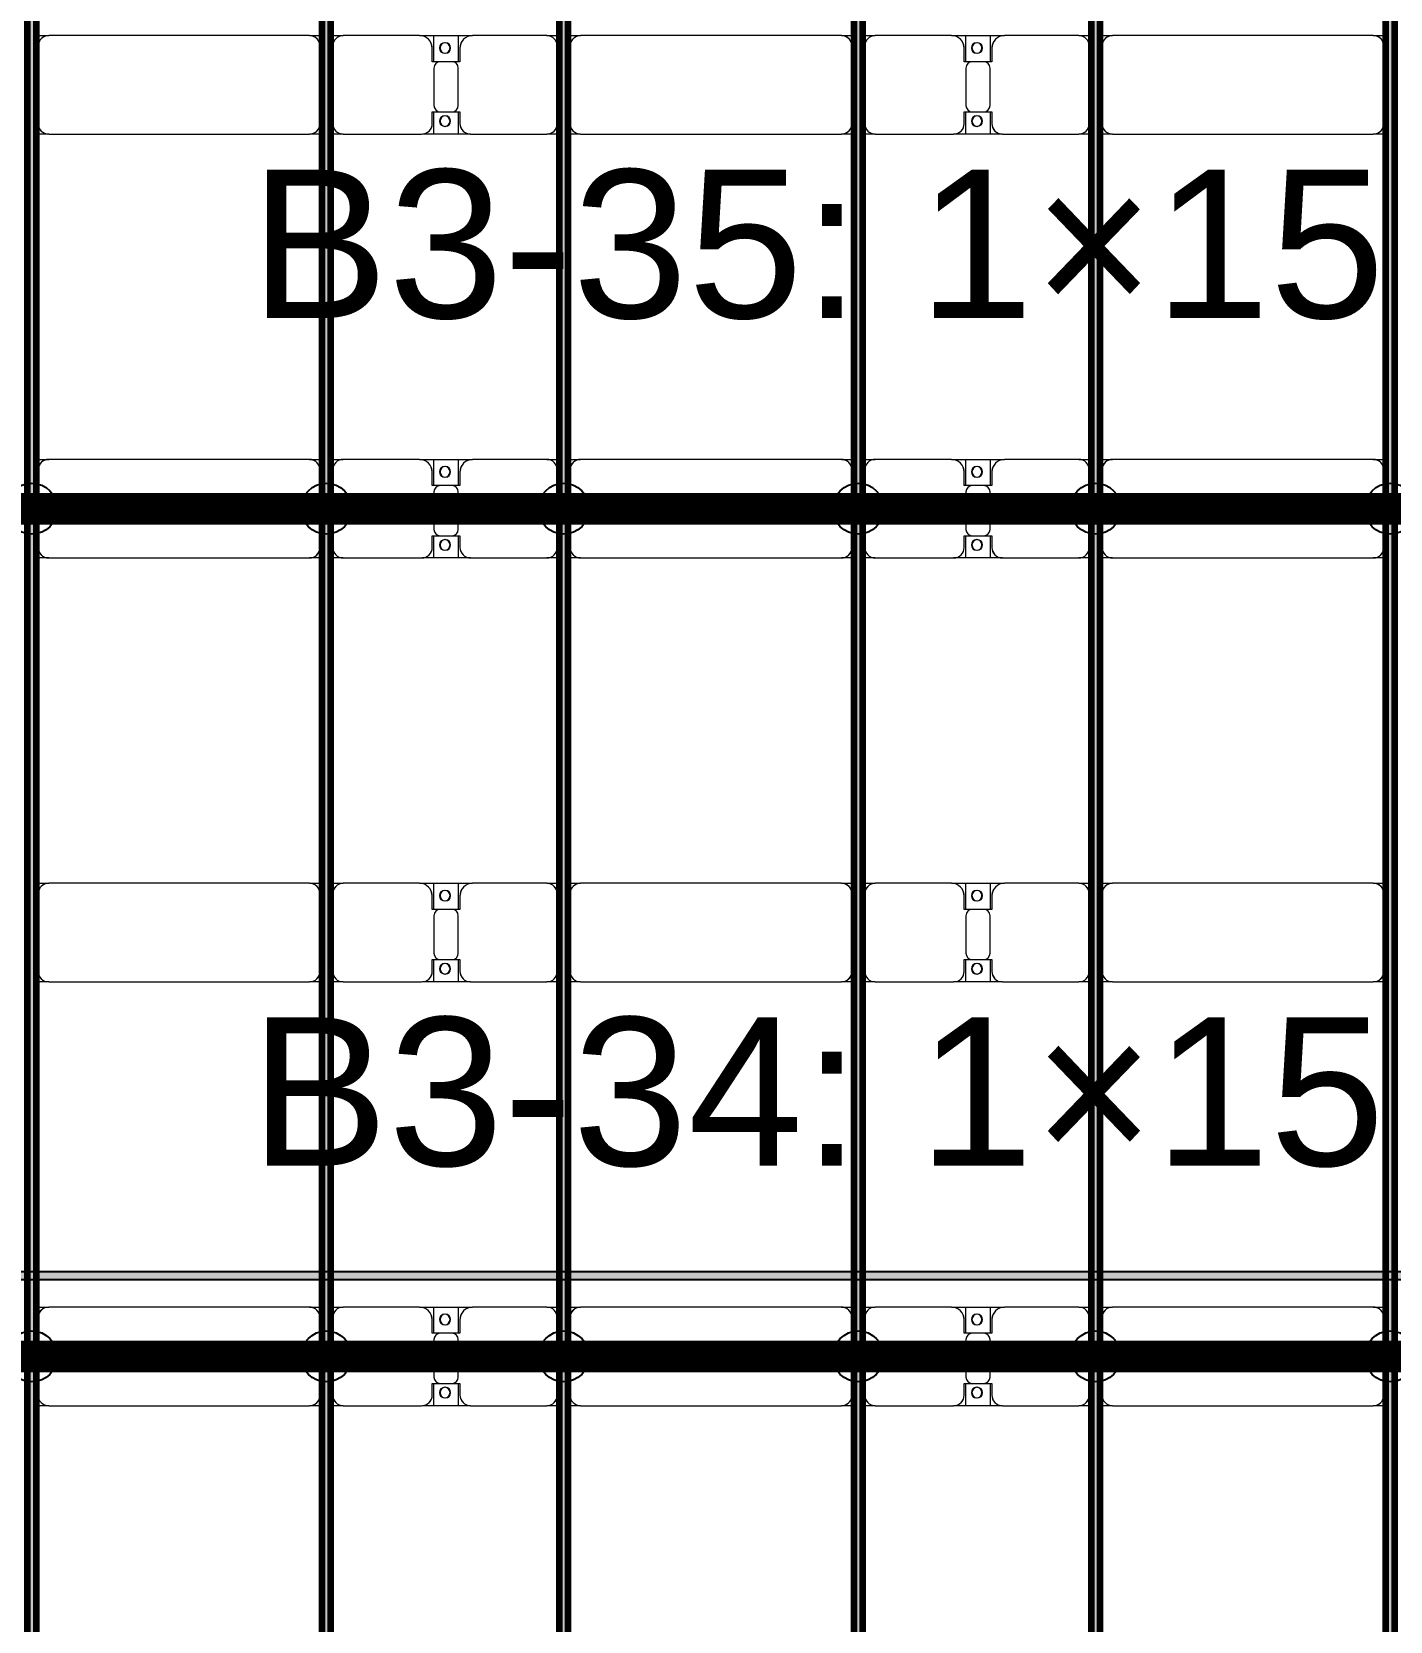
# Model space of a CAD drawing. Header units: millimetres. Extents: x 312848 to 517332, y -142134 to -35114.
# Drawn here: x 387895 to 394305, y -78578 to -71078 of the extents above; entities that cross this region are included whole.
import ezdxf

# ---------------------------------------------------------------- set-up
doc = ezdxf.new("R2010")
doc.units = ezdxf.units.MM
doc.layers.add('A-GENM', color=13, linetype='Continuous', lineweight=9)
doc.layers.add('S-BEAM', color=12, linetype='Continuous', lineweight=9)
doc.layers.add('GC-GHI CHU', color=2, linetype='Continuous')
doc.layers.add('GC-HOP 40x60 GIA CUONG', color=1, linetype='Continuous')
doc.styles.add('GC_VN', font='arial.ttf')

# ---------------------------------------------------------------- blocks, each defined once
blk = doc.blocks.new('Dai phao do pin - DẢI PHAO ĐỠ PIN-67477-KHUNG KẾT CẤU BÈ PIN 3')
at = {"layer": 'A-GENM', "color": 7}
for p, q in [((59560, 241.6), (59619.7, 241.6)), ((60850.3, 241.6), (59619.7, 241.6)), ((60850.3, 241.6), (60910, 241.6)), ((60950, 241.6), (61009.7, 241.6)), ((61369.7, 241.6), (61009.7, 241.6)), ((61369.7, 241.6), (61552.2, 241.6)), ((61437.8, 241.6), (61620.3, 241.6)), ((61437.8, 118.2), (61437.8, 241.6)), ((61552.2, 241.6), (61552.2, 118.2)), ((61970.3, 241.6), (61620.3, 241.6)), ((61970.3, 241.6), (62030, 241.6)), ((62070, 241.6), (62129.7, 241.6)), ((63360.3, 241.6), (62129.7, 241.6)), ((63360.3, 241.6), (63420, 241.6)), ((63460, 241.6), (63519.7, 241.6)), ((63879.7, 241.6), (63519.7, 241.6)), ((63879.7, 241.6), (64062.2, 241.6)), ((63947.8, 241.6), (64130.3, 241.6)), ((63947.8, 118.2), (63947.8, 241.6)), ((64062.2, 241.6), (64062.2, 118.2)), ((64480.3, 241.6), (64130.3, 241.6)), ((64480.3, 241.6), (64540, 241.6)), ((64580, 241.6), (64639.7, 241.6)), ((65870.3, 241.6), (64639.7, 241.6)), ((65870.3, 241.6), (65930, 241.6)), ((59569.7, 191.6), (59569.7, -173.4)), ((60900.3, -173.4), (60900.3, 191.6)), ((60959.7, 191.6), (60959.7, -173.4)), ((61429.7, 118.2), (61429.7, 181.6)), ((61560.3, 181.6), (61560.3, 118.2)), ((62020.3, -173.4), (62020.3, 191.6)), ((62079.7, 191.6), (62079.7, -173.4)), ((63410.3, -173.4), (63410.3, 191.6)), ((63469.7, 191.6), (63469.7, -173.4)), ((63939.7, 118.2), (63939.7, 181.6)), ((64070.3, 181.6), (64070.3, 118.2)), ((64530.3, -173.4), (64530.3, 191.6)), ((64589.7, 191.6), (64589.7, -173.4)), ((65920.3, -173.4), (65920.3, 191.6)), ((61522.2, 118.2), (61429.7, 118.2)), ((61437.8, 88.2), (61437.8, -88.2)), ((61560.3, 118.2), (61467.8, 118.2)), ((61552.2, -88.2), (61552.2, 88.2)), ((64032.2, 118.2), (63939.7, 118.2)), ((63947.8, 88.2), (63947.8, -88.2)), ((64070.3, 118.2), (63977.8, 118.2)), ((64062.2, -88.2), (64062.2, 88.2)), ((61429.7, -173.4), (61429.7, -118.2)), ((61429.7, -118.2), (61522.2, -118.2)), ((61437.8, -223.4), (61437.8, -118.2)), ((61467.8, -118.2), (61560.3, -118.2)), ((61552.2, -118.2), (61552.2, -223.4)), ((61560.3, -118.2), (61560.3, -173.4)), ((63939.7, -173.4), (63939.7, -118.2)), ((63939.7, -118.2), (64032.2, -118.2)), ((63947.8, -223.4), (63947.8, -118.2)), ((63977.8, -118.2), (64070.3, -118.2)), ((64062.2, -118.2), (64062.2, -223.4)), ((64070.3, -118.2), (64070.3, -173.4)), ((59619.7, -223.4), (59560, -223.4)), ((59619.7, -223.4), (60850.3, -223.4)), ((60910, -223.4), (60850.3, -223.4)), ((61009.7, -223.4), (60950, -223.4)), ((61009.7, -223.4), (61379.7, -223.4)), ((61552.2, -223.4), (61384.2, -223.4)), ((61610.3, -223.4), (61437.8, -223.4)), ((61610.3, -223.4), (61970.3, -223.4)), ((62030, -223.4), (61970.3, -223.4)), ((62129.7, -223.4), (62070, -223.4)), ((62129.7, -223.4), (63360.3, -223.4)), ((63420, -223.4), (63360.3, -223.4)), ((63519.7, -223.4), (63460, -223.4)), ((63519.7, -223.4), (63889.7, -223.4)), ((64062.2, -223.4), (63889.7, -223.4)), ((64120.3, -223.4), (63947.8, -223.4)), ((64120.3, -223.4), (64480.3, -223.4)), ((64540, -223.4), (64480.3, -223.4)), ((64639.7, -223.4), (64580, -223.4)), ((64639.7, -223.4), (65870.3, -223.4)), ((65930, -223.4), (65870.3, -223.4))]:
    blk.add_line(p, q, dxfattribs=at)
for centre, radius, start, end in [((59619.7, 191.6), 50, 90, 180), ((59619.7, 191.6), 50, 105, 180), ((60850.3, 191.6), 50, 0, 90), ((60850.3, 191.6), 50, 15, 90), ((61009.7, 191.6), 50, 90, 180), ((61009.7, 191.6), 50, 135, 180), ((61369.7, 181.6), 60, 0, 90), ((61620.3, 181.6), 60, 90, 180), ((61970.3, 191.6), 50, 360, 90), ((61970.3, 191.6), 50, 360, 45), ((62129.7, 191.6), 50, 90, 180), ((62129.7, 191.6), 50, 105, 180), ((63360.3, 191.6), 50, 360, 90), ((63360.3, 191.6), 50, 15, 90), ((63519.7, 191.6), 50, 90, 180), ((63519.7, 191.6), 50, 135, 180), ((63879.7, 181.6), 60, 0, 90), ((64130.3, 181.6), 60, 90, 180), ((64480.3, 191.6), 50, 0, 90), ((64480.3, 191.6), 50, 0, 45), ((64639.7, 191.6), 50, 90, 180), ((64639.7, 191.6), 50, 105, 180), ((65870.3, 191.6), 50, 0, 90), ((65870.3, 191.6), 50, 15, 90), ((61369.7, 181.6), 60, 0, 30), ((61488.6, 183.2), 25, 0, 180), ((61488.6, 183.2), 25, 180, 360), ((61491.4, 183.2), 25, 360, 180), ((61491.4, 183.2), 25, 180, 0), ((61620.3, 181.6), 60, 150, 180), ((63879.7, 181.6), 60, 0, 30), ((63998.6, 183.2), 25, 0, 180), ((63998.6, 183.2), 25, 180, 360), ((64001.4, 183.2), 25, 0, 180), ((64001.4, 183.2), 25, 180, 0), ((64130.3, 181.6), 60, 150, 180), ((61467.8, 88.2), 30, 90, 180), ((61522.2, 88.2), 30, 360, 90), ((63977.8, 88.2), 30, 90, 180), ((64032.2, 88.2), 30, 360, 90), ((61467.8, -88.2), 30, 180, 270), ((61488.6, -161.8), 25, 0, 180), ((61491.4, -161.8), 25, 360, 180), ((61522.2, -88.2), 30, 270, 0), ((63977.8, -88.2), 30, 180, 270), ((63998.6, -161.8), 25, 360, 180), ((64001.4, -161.8), 25, 0, 180), ((64032.2, -88.2), 30, 270, 0), ((59619.7, -173.4), 50, 180, 270), ((59619.7, -173.4), 50, 180, 270), ((60850.3, -173.4), 50, 270, 0), ((60850.3, -173.4), 50, 285, 0), ((61009.7, -173.4), 50, 180, 270), ((61009.7, -173.4), 50, 180, 225), ((61379.7, -173.4), 50, 270, 0), ((61379.7, -173.4), 50, 315, 0), ((61488.6, -161.8), 25, 180, 360), ((61491.4, -161.8), 25, 180, 360), ((61610.3, -173.4), 50, 180, 270), ((61610.3, -173.4), 50, 180, 225), ((61970.3, -173.4), 50, 270, 0), ((61970.3, -173.4), 50, 315, 0), ((62129.7, -173.4), 50, 180, 270), ((62129.7, -173.4), 50, 180, 270), ((63360.3, -173.4), 50, 270, 0), ((63360.3, -173.4), 50, 285, 0), ((63519.7, -173.4), 50, 180, 270), ((63519.7, -173.4), 50, 180, 225), ((63889.7, -173.4), 50, 270, 0), ((63889.7, -173.4), 50, 315, 0), ((63998.6, -161.8), 25, 180, 360), ((64001.4, -161.8), 25, 180, 0), ((64120.3, -173.4), 50, 180, 270), ((64120.3, -173.4), 50, 180, 225), ((64480.3, -173.4), 50, 270, 0), ((64480.3, -173.4), 50, 315, 0), ((64639.7, -173.4), 50, 180, 270), ((64639.7, -173.4), 50, 180, 270), ((65870.3, -173.4), 50, 270, 360), ((65870.3, -173.4), 50, 285, 360)]:
    blk.add_arc(centre, radius, start, end, dxfattribs=at)
blk = doc.blocks.new('Dai phao do pin - DẢI PHAO ĐỠ PIN-V1-KHUNG KẾT CẤU BÈ PIN 3')
at = {"layer": 'A-GENM', "color": 7}
for p, q in [((59560, 241.6), (59619.7, 241.6)), ((60850.3, 241.6), (59619.7, 241.6)), ((60850.3, 241.6), (60907.6, 241.6)), ((60950, 241.6), (61009.7, 241.6)), ((61369.7, 241.6), (61009.7, 241.6)), ((61369.7, 241.6), (61552.2, 241.6)), ((61437.8, 241.6), (61620.3, 241.6)), ((61437.8, 118.2), (61437.8, 241.6)), ((61552.2, 241.6), (61552.2, 118.2)), ((61970.3, 241.6), (61620.3, 241.6)), ((61970.3, 241.6), (62030, 241.6)), ((62070, 241.6), (62129.7, 241.6)), ((63360.3, 241.6), (62129.7, 241.6)), ((63360.3, 241.6), (63420, 241.6)), ((63460, 241.6), (63519.7, 241.6)), ((63879.7, 241.6), (63519.7, 241.6)), ((63879.7, 241.6), (64062.2, 241.6)), ((63947.8, 241.6), (64130.3, 241.6)), ((63947.8, 118.2), (63947.8, 241.6)), ((64062.2, 241.6), (64062.2, 118.2)), ((64480.3, 241.6), (64130.3, 241.6)), ((64480.3, 241.6), (64540, 241.6)), ((64580, 241.6), (64639.7, 241.6)), ((65870.3, 241.6), (64639.7, 241.6)), ((65870.3, 241.6), (65930, 241.6)), ((59569.7, 191.6), (59569.7, -173.4)), ((60900.3, -173.4), (60900.3, 191.6)), ((60959.7, 191.6), (60959.7, -173.4)), ((61429.7, 118.2), (61429.7, 181.6)), ((61560.3, 181.6), (61560.3, 118.2)), ((62020.3, -173.4), (62020.3, 191.6)), ((62079.7, 191.6), (62079.7, -173.4)), ((63410.3, -173.4), (63410.3, 191.6)), ((63469.7, 191.6), (63469.7, -173.4)), ((63939.7, 118.2), (63939.7, 181.6)), ((64070.3, 181.6), (64070.3, 118.2)), ((64530.3, -173.4), (64530.3, 191.6)), ((64589.7, 191.6), (64589.7, -173.4)), ((65920.3, -173.4), (65920.3, 191.6)), ((61522.2, 118.2), (61429.7, 118.2)), ((61437.8, 88.2), (61437.8, -88.2)), ((61560.3, 118.2), (61467.8, 118.2)), ((61552.2, -88.2), (61552.2, 88.2)), ((64032.2, 118.2), (63939.7, 118.2)), ((63947.8, 88.2), (63947.8, -88.2)), ((64070.3, 118.2), (63977.8, 118.2)), ((64062.2, -88.2), (64062.2, 88.2)), ((61429.7, -173.4), (61429.7, -118.2)), ((61429.7, -118.2), (61522.2, -118.2)), ((61437.8, -223.4), (61437.8, -118.2)), ((61467.8, -118.2), (61560.3, -118.2)), ((61552.2, -118.2), (61552.2, -223.4)), ((61560.3, -118.2), (61560.3, -173.4)), ((63939.7, -173.4), (63939.7, -118.2)), ((63939.7, -118.2), (64032.2, -118.2)), ((63947.8, -223.4), (63947.8, -118.2)), ((63977.8, -118.2), (64070.3, -118.2)), ((64062.2, -118.2), (64062.2, -223.4)), ((64070.3, -118.2), (64070.3, -173.4)), ((59619.7, -223.4), (59560, -223.4)), ((59619.7, -223.4), (60850.3, -223.4)), ((60907.6, -223.4), (60850.3, -223.4)), ((61009.7, -223.4), (60950, -223.4)), ((61009.7, -223.4), (61379.7, -223.4)), ((61552.2, -223.4), (61384.2, -223.4)), ((61610.3, -223.4), (61437.8, -223.4)), ((61610.3, -223.4), (61970.3, -223.4)), ((62030, -223.4), (61970.3, -223.4)), ((62129.7, -223.4), (62070, -223.4)), ((62129.7, -223.4), (63360.3, -223.4)), ((63420, -223.4), (63360.3, -223.4)), ((63519.7, -223.4), (63460, -223.4)), ((63519.7, -223.4), (63889.7, -223.4)), ((64062.2, -223.4), (63889.7, -223.4)), ((64120.3, -223.4), (63947.8, -223.4)), ((64120.3, -223.4), (64480.3, -223.4)), ((64540, -223.4), (64480.3, -223.4)), ((64639.7, -223.4), (64580, -223.4)), ((64639.7, -223.4), (65870.3, -223.4)), ((65930, -223.4), (65870.3, -223.4))]:
    blk.add_line(p, q, dxfattribs=at)
for centre, radius, start, end in [((59619.7, 191.6), 50, 90, 180), ((59619.7, 191.6), 50, 105, 180), ((60850.3, 191.6), 50, 0, 90), ((60850.3, 191.6), 50, 15, 90), ((61009.7, 191.6), 50, 90, 180), ((61009.7, 191.6), 50, 135, 180), ((61369.7, 181.6), 60, 0, 90), ((61620.3, 181.6), 60, 90, 180), ((61970.3, 191.6), 50, 360, 90), ((61970.3, 191.6), 50, 360, 45), ((62129.7, 191.6), 50, 90, 180), ((62129.7, 191.6), 50, 105, 180), ((63360.3, 191.6), 50, 360, 90), ((63360.3, 191.6), 50, 15, 90), ((63519.7, 191.6), 50, 90, 180), ((63519.7, 191.6), 50, 135, 180), ((63879.7, 181.6), 60, 0, 90), ((64130.3, 181.6), 60, 90, 180), ((64480.3, 191.6), 50, 0, 90), ((64480.3, 191.6), 50, 0, 45), ((64639.7, 191.6), 50, 90, 180), ((64639.7, 191.6), 50, 105, 180), ((65870.3, 191.6), 50, 0, 90), ((65870.3, 191.6), 50, 15, 90), ((61369.7, 181.6), 60, 0, 30), ((61488.6, 183.2), 25, 0, 180), ((61488.6, 183.2), 25, 180, 360), ((61491.4, 183.2), 25, 360, 180), ((61491.4, 183.2), 25, 180, 0), ((61620.3, 181.6), 60, 150, 180), ((63879.7, 181.6), 60, 0, 30), ((63998.6, 183.2), 25, 0, 180), ((63998.6, 183.2), 25, 180, 360), ((64001.4, 183.2), 25, 0, 180), ((64001.4, 183.2), 25, 180, 0), ((64130.3, 181.6), 60, 150, 180), ((61467.8, 88.2), 30, 90, 180), ((61522.2, 88.2), 30, 360, 90), ((63977.8, 88.2), 30, 90, 180), ((64032.2, 88.2), 30, 360, 90), ((61467.8, -88.2), 30, 180, 270), ((61488.6, -161.8), 25, 0, 180), ((61491.4, -161.8), 25, 360, 180), ((61522.2, -88.2), 30, 270, 0), ((63977.8, -88.2), 30, 180, 270), ((63998.6, -161.8), 25, 360, 180), ((64001.4, -161.8), 25, 0, 180), ((64032.2, -88.2), 30, 270, 0), ((59619.7, -173.4), 50, 180, 270), ((59619.7, -173.4), 50, 180, 270), ((60850.3, -173.4), 50, 270, 0), ((60850.3, -173.4), 50, 285, 0), ((61009.7, -173.4), 50, 180, 270), ((61009.7, -173.4), 50, 180, 225), ((61379.7, -173.4), 50, 270, 0), ((61379.7, -173.4), 50, 315, 0), ((61488.6, -161.8), 25, 180, 360), ((61491.4, -161.8), 25, 180, 360), ((61610.3, -173.4), 50, 180, 270), ((61610.3, -173.4), 50, 180, 225), ((61970.3, -173.4), 50, 270, 0), ((61970.3, -173.4), 50, 315, 0), ((62129.7, -173.4), 50, 180, 270), ((62129.7, -173.4), 50, 180, 270), ((63360.3, -173.4), 50, 270, 0), ((63360.3, -173.4), 50, 285, 0), ((63519.7, -173.4), 50, 180, 270), ((63519.7, -173.4), 50, 180, 225), ((63889.7, -173.4), 50, 270, 0), ((63889.7, -173.4), 50, 315, 0), ((63998.6, -161.8), 25, 180, 360), ((64001.4, -161.8), 25, 180, 0), ((64120.3, -173.4), 50, 180, 270), ((64120.3, -173.4), 50, 180, 225), ((64480.3, -173.4), 50, 270, 0), ((64480.3, -173.4), 50, 315, 0), ((64639.7, -173.4), 50, 180, 270), ((64639.7, -173.4), 50, 180, 270), ((65870.3, -173.4), 50, 270, 360), ((65870.3, -173.4), 50, 285, 360)]:
    blk.add_arc(centre, radius, start, end, dxfattribs=at)
blk = doc.blocks.new('Dai phao do pin - DẢI PHAO ĐỠ PIN-V9-KHUNG KẾT CẤU BÈ PIN 3')
at = {"layer": 'A-GENM', "color": 7}
for p, q in [((59560, 241.6), (59619.7, 241.6)), ((60850.3, 241.6), (59619.7, 241.6)), ((60850.3, 241.6), (60910, 241.6)), ((60950, 241.6), (61009.7, 241.6)), ((61369.7, 241.6), (61009.7, 241.6)), ((61369.7, 241.6), (61552.2, 241.6)), ((61437.8, 241.6), (61620.3, 241.6)), ((61437.8, 118.2), (61437.8, 241.6)), ((61552.2, 241.6), (61552.2, 118.2)), ((61970.3, 241.6), (61620.3, 241.6)), ((61970.3, 241.6), (62030, 241.6)), ((62070, 241.6), (62129.7, 241.6)), ((63360.3, 241.6), (62129.7, 241.6)), ((63360.3, 241.6), (63420, 241.6)), ((63460, 241.6), (63519.7, 241.6)), ((63879.7, 241.6), (63519.7, 241.6)), ((63879.7, 241.6), (64062.2, 241.6)), ((63947.8, 241.6), (64130.3, 241.6)), ((63947.8, 118.2), (63947.8, 241.6)), ((64062.2, 241.6), (64062.2, 118.2)), ((64480.3, 241.6), (64130.3, 241.6)), ((64480.3, 241.6), (64540, 241.6)), ((64580, 241.6), (64639.7, 241.6)), ((65870.3, 241.6), (64639.7, 241.6)), ((65870.3, 241.6), (65930, 241.6)), ((59569.7, 191.6), (59569.7, -173.4)), ((60900.3, -173.4), (60900.3, 191.6)), ((60959.7, 191.6), (60959.7, -173.4)), ((61429.7, 118.2), (61429.7, 181.6)), ((61560.3, 181.6), (61560.3, 118.2)), ((62020.3, -173.4), (62020.3, 191.6)), ((62079.7, 191.6), (62079.7, -173.4)), ((63410.3, -173.4), (63410.3, 191.6)), ((63469.7, 191.6), (63469.7, -173.4)), ((63939.7, 118.2), (63939.7, 181.6)), ((64070.3, 181.6), (64070.3, 118.2)), ((64530.3, -173.4), (64530.3, 191.6)), ((64589.7, 191.6), (64589.7, -173.4)), ((65920.3, -173.4), (65920.3, 191.6)), ((61522.2, 118.2), (61429.7, 118.2)), ((61437.8, 88.2), (61437.8, -88.2)), ((61560.3, 118.2), (61467.8, 118.2)), ((61552.2, -88.2), (61552.2, 88.2)), ((64032.2, 118.2), (63939.7, 118.2)), ((63947.8, 88.2), (63947.8, -88.2)), ((64070.3, 118.2), (63977.8, 118.2)), ((64062.2, -88.2), (64062.2, 88.2)), ((61429.7, -173.4), (61429.7, -118.2)), ((61429.7, -118.2), (61522.2, -118.2)), ((61437.8, -223.4), (61437.8, -118.2)), ((61467.8, -118.2), (61560.3, -118.2)), ((61552.2, -118.2), (61552.2, -223.4)), ((61560.3, -118.2), (61560.3, -173.4)), ((63939.7, -173.4), (63939.7, -118.2)), ((63939.7, -118.2), (64032.2, -118.2)), ((63947.8, -223.4), (63947.8, -118.2)), ((63977.8, -118.2), (64070.3, -118.2)), ((64062.2, -118.2), (64062.2, -223.4)), ((64070.3, -118.2), (64070.3, -173.4)), ((59619.7, -223.4), (59560, -223.4)), ((59619.7, -223.4), (60850.3, -223.4)), ((60910, -223.4), (60850.3, -223.4)), ((61009.7, -223.4), (60950, -223.4)), ((61009.7, -223.4), (61379.7, -223.4)), ((61552.2, -223.4), (61384.2, -223.4)), ((61610.3, -223.4), (61437.8, -223.4)), ((61610.3, -223.4), (61970.3, -223.4)), ((62030, -223.4), (61970.3, -223.4)), ((62129.7, -223.4), (62070, -223.4)), ((62129.7, -223.4), (63360.3, -223.4)), ((63420, -223.4), (63360.3, -223.4)), ((63519.7, -223.4), (63460, -223.4)), ((63519.7, -223.4), (63889.7, -223.4)), ((64062.2, -223.4), (63889.7, -223.4)), ((64120.3, -223.4), (63947.8, -223.4)), ((64120.3, -223.4), (64480.3, -223.4)), ((64540, -223.4), (64480.3, -223.4)), ((64639.7, -223.4), (64580, -223.4)), ((64639.7, -223.4), (65870.3, -223.4)), ((65930, -223.4), (65870.3, -223.4))]:
    blk.add_line(p, q, dxfattribs=at)
for centre, radius, start, end in [((59619.7, 191.6), 50, 90, 180), ((59619.7, 191.6), 50, 105, 180), ((60850.3, 191.6), 50, 0, 90), ((60850.3, 191.6), 50, 15, 90), ((61009.7, 191.6), 50, 90, 180), ((61009.7, 191.6), 50, 135, 180), ((61369.7, 181.6), 60, 0, 90), ((61620.3, 181.6), 60, 90, 180), ((61970.3, 191.6), 50, 360, 90), ((61970.3, 191.6), 50, 360, 45), ((62129.7, 191.6), 50, 90, 180), ((62129.7, 191.6), 50, 105, 180), ((63360.3, 191.6), 50, 360, 90), ((63360.3, 191.6), 50, 15, 90), ((63519.7, 191.6), 50, 90, 180), ((63519.7, 191.6), 50, 135, 180), ((63879.7, 181.6), 60, 0, 90), ((64130.3, 181.6), 60, 90, 180), ((64480.3, 191.6), 50, 0, 90), ((64480.3, 191.6), 50, 0, 45), ((64639.7, 191.6), 50, 90, 180), ((64639.7, 191.6), 50, 105, 180), ((65870.3, 191.6), 50, 0, 90), ((65870.3, 191.6), 50, 15, 90), ((61369.7, 181.6), 60, 0, 30), ((61488.6, 183.2), 25, 0, 180), ((61488.6, 183.2), 25, 180, 360), ((61491.4, 183.2), 25, 360, 180), ((61491.4, 183.2), 25, 180, 0), ((61620.3, 181.6), 60, 150, 180), ((63879.7, 181.6), 60, 0, 30), ((63998.6, 183.2), 25, 0, 180), ((63998.6, 183.2), 25, 180, 360), ((64001.4, 183.2), 25, 0, 180), ((64001.4, 183.2), 25, 180, 0), ((64130.3, 181.6), 60, 150, 180), ((61467.8, 88.2), 30, 90, 180), ((61522.2, 88.2), 30, 360, 90), ((63977.8, 88.2), 30, 90, 180), ((64032.2, 88.2), 30, 360, 90), ((61467.8, -88.2), 30, 180, 270), ((61488.6, -161.8), 25, 0, 180), ((61491.4, -161.8), 25, 360, 180), ((61522.2, -88.2), 30, 270, 0), ((63977.8, -88.2), 30, 180, 270), ((63998.6, -161.8), 25, 360, 180), ((64001.4, -161.8), 25, 0, 180), ((64032.2, -88.2), 30, 270, 0), ((59619.7, -173.4), 50, 180, 270), ((59619.7, -173.4), 50, 180, 270), ((60850.3, -173.4), 50, 270, 0), ((60850.3, -173.4), 50, 285, 0), ((61009.7, -173.4), 50, 180, 270), ((61009.7, -173.4), 50, 180, 225), ((61379.7, -173.4), 50, 270, 0), ((61379.7, -173.4), 50, 315, 0), ((61488.6, -161.8), 25, 180, 360), ((61491.4, -161.8), 25, 180, 360), ((61610.3, -173.4), 50, 180, 270), ((61610.3, -173.4), 50, 180, 225), ((61970.3, -173.4), 50, 270, 0), ((61970.3, -173.4), 50, 315, 0), ((62129.7, -173.4), 50, 180, 270), ((62129.7, -173.4), 50, 180, 270), ((63360.3, -173.4), 50, 270, 0), ((63360.3, -173.4), 50, 285, 0), ((63519.7, -173.4), 50, 180, 270), ((63519.7, -173.4), 50, 180, 225), ((63889.7, -173.4), 50, 270, 0), ((63889.7, -173.4), 50, 315, 0), ((63998.6, -161.8), 25, 180, 360), ((64001.4, -161.8), 25, 180, 0), ((64120.3, -173.4), 50, 180, 270), ((64120.3, -173.4), 50, 180, 225), ((64480.3, -173.4), 50, 270, 0), ((64480.3, -173.4), 50, 315, 0), ((64639.7, -173.4), 50, 180, 270), ((64639.7, -173.4), 50, 180, 270), ((65870.3, -173.4), 50, 270, 360), ((65870.3, -173.4), 50, 285, 360)]:
    blk.add_arc(centre, radius, start, end, dxfattribs=at)
blk = doc.blocks.new('Dai phao do pin - DẢI PHAO ĐỠ PIN-V10-KHUNG KẾT CẤU BÈ PIN 3')
at = {"layer": 'A-GENM', "color": 7}
for p, q in [((59560, 241.6), (59619.7, 241.6)), ((60850.3, 241.6), (59619.7, 241.6)), ((60850.3, 241.6), (60910, 241.6)), ((60950, 241.6), (61009.7, 241.6)), ((61369.7, 241.6), (61009.7, 241.6)), ((61369.7, 241.6), (61552.2, 241.6)), ((61437.8, 241.6), (61620.3, 241.6)), ((61437.8, 118.2), (61437.8, 241.6)), ((61552.2, 241.6), (61552.2, 118.2)), ((61970.3, 241.6), (61620.3, 241.6)), ((61970.3, 241.6), (62030, 241.6)), ((62070, 241.6), (62129.7, 241.6)), ((63360.3, 241.6), (62129.7, 241.6)), ((63360.3, 241.6), (63420, 241.6)), ((63460, 241.6), (63519.7, 241.6)), ((63879.7, 241.6), (63519.7, 241.6)), ((63879.7, 241.6), (64062.2, 241.6)), ((63947.8, 241.6), (64130.3, 241.6)), ((63947.8, 118.2), (63947.8, 241.6)), ((64062.2, 241.6), (64062.2, 118.2)), ((64480.3, 241.6), (64130.3, 241.6)), ((64480.3, 241.6), (64540, 241.6)), ((64580, 241.6), (64639.7, 241.6)), ((65870.3, 241.6), (64639.7, 241.6)), ((65870.3, 241.6), (65930, 241.6)), ((59569.7, 191.6), (59569.7, -173.4)), ((60900.3, -173.4), (60900.3, 191.6)), ((60959.7, 191.6), (60959.7, -173.4)), ((61429.7, 118.2), (61429.7, 181.6)), ((61560.3, 181.6), (61560.3, 118.2)), ((62020.3, -173.4), (62020.3, 191.6)), ((62079.7, 191.6), (62079.7, -173.4)), ((63410.3, -173.4), (63410.3, 191.6)), ((63469.7, 191.6), (63469.7, -173.4)), ((63939.7, 118.2), (63939.7, 181.6)), ((64070.3, 181.6), (64070.3, 118.2)), ((64530.3, -173.4), (64530.3, 191.6)), ((64589.7, 191.6), (64589.7, -173.4)), ((65920.3, -173.4), (65920.3, 191.6)), ((61522.2, 118.2), (61429.7, 118.2)), ((61437.8, 88.2), (61437.8, -88.2)), ((61560.3, 118.2), (61467.8, 118.2)), ((61552.2, -88.2), (61552.2, 88.2)), ((64032.2, 118.2), (63939.7, 118.2)), ((63947.8, 88.2), (63947.8, -88.2)), ((64070.3, 118.2), (63977.8, 118.2)), ((64062.2, -88.2), (64062.2, 88.2)), ((61429.7, -173.4), (61429.7, -118.2)), ((61429.7, -118.2), (61522.2, -118.2)), ((61437.8, -223.4), (61437.8, -118.2)), ((61467.8, -118.2), (61560.3, -118.2)), ((61552.2, -118.2), (61552.2, -223.4)), ((61560.3, -118.2), (61560.3, -173.4)), ((63939.7, -173.4), (63939.7, -118.2)), ((63939.7, -118.2), (64032.2, -118.2)), ((63947.8, -223.4), (63947.8, -118.2)), ((63977.8, -118.2), (64070.3, -118.2)), ((64062.2, -118.2), (64062.2, -223.4)), ((64070.3, -118.2), (64070.3, -173.4)), ((59619.7, -223.4), (59560, -223.4)), ((59619.7, -223.4), (60850.3, -223.4)), ((60910, -223.4), (60850.3, -223.4)), ((61009.7, -223.4), (60950, -223.4)), ((61009.7, -223.4), (61379.7, -223.4)), ((61552.2, -223.4), (61384.2, -223.4)), ((61610.3, -223.4), (61437.8, -223.4)), ((61610.3, -223.4), (61970.3, -223.4)), ((62030, -223.4), (61970.3, -223.4)), ((62129.7, -223.4), (62070, -223.4)), ((62129.7, -223.4), (63360.3, -223.4)), ((63420, -223.4), (63360.3, -223.4)), ((63519.7, -223.4), (63460, -223.4)), ((63519.7, -223.4), (63889.7, -223.4)), ((64062.2, -223.4), (63889.7, -223.4)), ((64120.3, -223.4), (63947.8, -223.4)), ((64120.3, -223.4), (64480.3, -223.4)), ((64540, -223.4), (64480.3, -223.4)), ((64639.7, -223.4), (64580, -223.4)), ((64639.7, -223.4), (65870.3, -223.4)), ((65930, -223.4), (65870.3, -223.4))]:
    blk.add_line(p, q, dxfattribs=at)
for centre, radius, start, end in [((59619.7, 191.6), 50, 90, 180), ((59619.7, 191.6), 50, 105, 180), ((60850.3, 191.6), 50, 0, 90), ((60850.3, 191.6), 50, 15, 90), ((61009.7, 191.6), 50, 90, 180), ((61009.7, 191.6), 50, 135, 177.02025), ((61369.7, 181.6), 60, 0, 90), ((61620.3, 181.6), 60, 90, 180), ((61970.3, 191.6), 50, 360, 90), ((61970.3, 191.6), 50, 2.97975, 45), ((62129.7, 191.6), 50, 90, 180), ((62129.7, 191.6), 50, 105, 177.02025), ((63360.3, 191.6), 50, 360, 90), ((63360.3, 191.6), 50, 15, 90), ((63519.7, 191.6), 50, 90, 180), ((63519.7, 191.6), 50, 135, 177.02025), ((63879.7, 181.6), 60, 0, 90), ((64130.3, 181.6), 60, 90, 180), ((64480.3, 191.6), 50, 0, 90), ((64480.3, 191.6), 50, 0, 45), ((64639.7, 191.6), 50, 90, 180), ((64639.7, 191.6), 50, 105, 180), ((65870.3, 191.6), 50, 0, 90), ((65870.3, 191.6), 50, 15, 90), ((61369.7, 181.6), 60, 0, 30), ((61488.6, 183.2), 25, 0, 180), ((61488.6, 183.2), 25, 180, 360), ((61491.4, 183.2), 25, 360, 180), ((61491.4, 183.2), 25, 180, 0), ((61620.3, 181.6), 60, 150, 180), ((63879.7, 181.6), 60, 0, 30), ((63998.6, 183.2), 25, 0, 180), ((63998.6, 183.2), 25, 180, 360), ((64001.4, 183.2), 25, 0, 180), ((64001.4, 183.2), 25, 180, 0), ((64130.3, 181.6), 60, 150, 180), ((61467.8, 88.2), 30, 90, 180), ((61522.2, 88.2), 30, 360, 90), ((63977.8, 88.2), 30, 90, 180), ((64032.2, 88.2), 30, 360, 90), ((61467.8, -88.2), 30, 180, 270), ((61488.6, -161.8), 25, 0, 180), ((61491.4, -161.8), 25, 360, 180), ((61522.2, -88.2), 30, 270, 0), ((63977.8, -88.2), 30, 180, 270), ((63998.6, -161.8), 25, 360, 180), ((64001.4, -161.8), 25, 0, 180), ((64032.2, -88.2), 30, 270, 0), ((59619.7, -173.4), 50, 180, 270), ((59619.7, -173.4), 50, 180, 270), ((60850.3, -173.4), 50, 270, 0), ((60850.3, -173.4), 50, 285, 0), ((61009.7, -173.4), 50, 180, 270), ((61009.7, -173.4), 50, 180, 225), ((61379.7, -173.4), 50, 270, 0), ((61379.7, -173.4), 50, 315, 0), ((61488.6, -161.8), 25, 180, 360), ((61491.4, -161.8), 25, 180, 360), ((61610.3, -173.4), 50, 180, 270), ((61610.3, -173.4), 50, 180, 225), ((61970.3, -173.4), 50, 270, 0), ((61970.3, -173.4), 50, 315, 0), ((62129.7, -173.4), 50, 180, 270), ((62129.7, -173.4), 50, 180, 270), ((63360.3, -173.4), 50, 270, 0), ((63360.3, -173.4), 50, 285, 0), ((63519.7, -173.4), 50, 180, 270), ((63519.7, -173.4), 50, 180, 225), ((63889.7, -173.4), 50, 270, 0), ((63889.7, -173.4), 50, 315, 0), ((63998.6, -161.8), 25, 180, 360), ((64001.4, -161.8), 25, 180, 0), ((64120.3, -173.4), 50, 180, 270), ((64120.3, -173.4), 50, 180, 225), ((64480.3, -173.4), 50, 270, 0), ((64480.3, -173.4), 50, 315, 0), ((64639.7, -173.4), 50, 180, 270), ((64639.7, -173.4), 50, 180, 270), ((65870.3, -173.4), 50, 270, 360), ((65870.3, -173.4), 50, 285, 360)]:
    blk.add_arc(centre, radius, start, end, dxfattribs=at)
blk = doc.blocks.new('Dầm C52 - Hộp 40x60-69555-KHUNG KẾT CẤU BÈ PIN 3')
at = {"layer": 'S-BEAM', "lineweight": 25}
blk.add_hatch(color=4, dxfattribs=at).paths.add_polyline_path([(37512.3, -20), (37702.2, -20), (37702.2, 20), (-37702.2, 20), (-37702.2, -20), (37035.7, -20)])
at = {"layer": 'S-BEAM', "color": 4, "lineweight": 25}
for p, q in [((-37702.2, 20), (37702.2, 20)), ((37702.2, -20), (-37702.2, -20))]:
    blk.add_line(p, q, dxfattribs=at)
blk = doc.blocks.new('Dầm C52 - Dầm C52-V13-KHUNG KẾT CẤU BÈ PIN 3')
at = {"layer": 'S-BEAM', "lineweight": 140}
blk.add_hatch(color=1, dxfattribs=at).paths.add_polyline_path([(-45616.3, 20), (-45616.3, -20), (45616.3, -20), (45616.3, 20), (-45569, 20)])
at = {"layer": 'S-BEAM', "color": 1, "lineweight": 140}
for p, q in [((-45616.3, 20), (45616.3, 20)), ((45616.3, -20), (-45616.3, -20))]:
    blk.add_line(p, q, dxfattribs=at)
blk = doc.blocks.new('be pin 3_rvt-1-KHUNG KẾT CẤU BÈ PIN 3')
at = {"layer": 'A-GENM', "color": 4, "lineweight": 25}
for name, p in [('Dai phao do pin - DẢI PHAO ĐỠ PIN-V10-KHUNG KẾT CẤU BÈ PIN 3', (328354.7, -71337.3)), ('Dai phao do pin - DẢI PHAO ĐỠ PIN-V9-KHUNG KẾT CẤU BÈ PIN 3', (328354.7, -73337.3)), ('Dai phao do pin - DẢI PHAO ĐỠ PIN-V1-KHUNG KẾT CẤU BÈ PIN 3', (328354.7, -75337.3)), ('Dai phao do pin - DẢI PHAO ĐỠ PIN-67477-KHUNG KẾT CẤU BÈ PIN 3', (328354.7, -77337.3))]:
    blk.add_blockref(name, p, dxfattribs=at)
at = {"layer": 'S-BEAM', "color": 4, "lineweight": 25, "rotation": 89.99999999999962}
for p in [(387894.7, -88363.7), (389284.7, -88363.7), (390404.7, -88363.7), (391794.7, -88363.7), (392914.7, -88363.7), (394304.7, -88363.7)]:
    blk.add_blockref('Dầm C52 - Dầm C52-V13-KHUNG KẾT CẤU BÈ PIN 3', p, dxfattribs=at)
at = {"layer": 'S-BEAM', "color": 4, "lineweight": 25}
blk.add_blockref('Dầm C52 - Hộp 40x60-69555-KHUNG KẾT CẤU BÈ PIN 3', (362234.7, -76947.4), dxfattribs=at)

msp = doc.modelspace()

# ---------------------------------------------------------------- linework, layer by layer
at = {"layer": 'GC-HOP 40x60 GIA CUONG', "const_width": 150}
for points in [[(384424.7, -73328.3), (399424.7, -73328.3)], [(384424.7, -77328.3), (399424.7, -77328.3)]]:
    msp.add_lwpolyline(points, dxfattribs=at)
at = {"layer": 'GC-HOP 40x60 GIA CUONG'}
for centre in [(387894.7, -73328.3), (389284.7, -73328.3), (390404.7, -73328.3), (391794.7, -73328.3), (392914.7, -73328.3), (394304.7, -73328.3), (387894.7, -77328.3), (389284.7, -77328.3), (390404.7, -77328.3), (391794.7, -77328.3), (392914.7, -77328.3), (394304.7, -77328.3)]:
    msp.add_circle(centre, 120, dxfattribs=at)

# ---------------------------------------------------------------- block references
at = {"lineweight": 5}
msp.add_blockref('be pin 3_rvt-1-KHUNG KẾT CẤU BÈ PIN 3', (0, 0), dxfattribs=at)

# ---------------------------------------------------------------- texts
at = {"layer": 'GC-GHI CHU', "style": 'GC_VN'}
for s, p in [('B3-35: 1×15,0 m', (388924.7, -72428.3)), ('B3-34: 1×15,0 m', (388924.7, -76428.3))]:
    msp.add_text(s, height=700, dxfattribs=at).set_placement(p)

doc.saveas('drawing.dxf')
